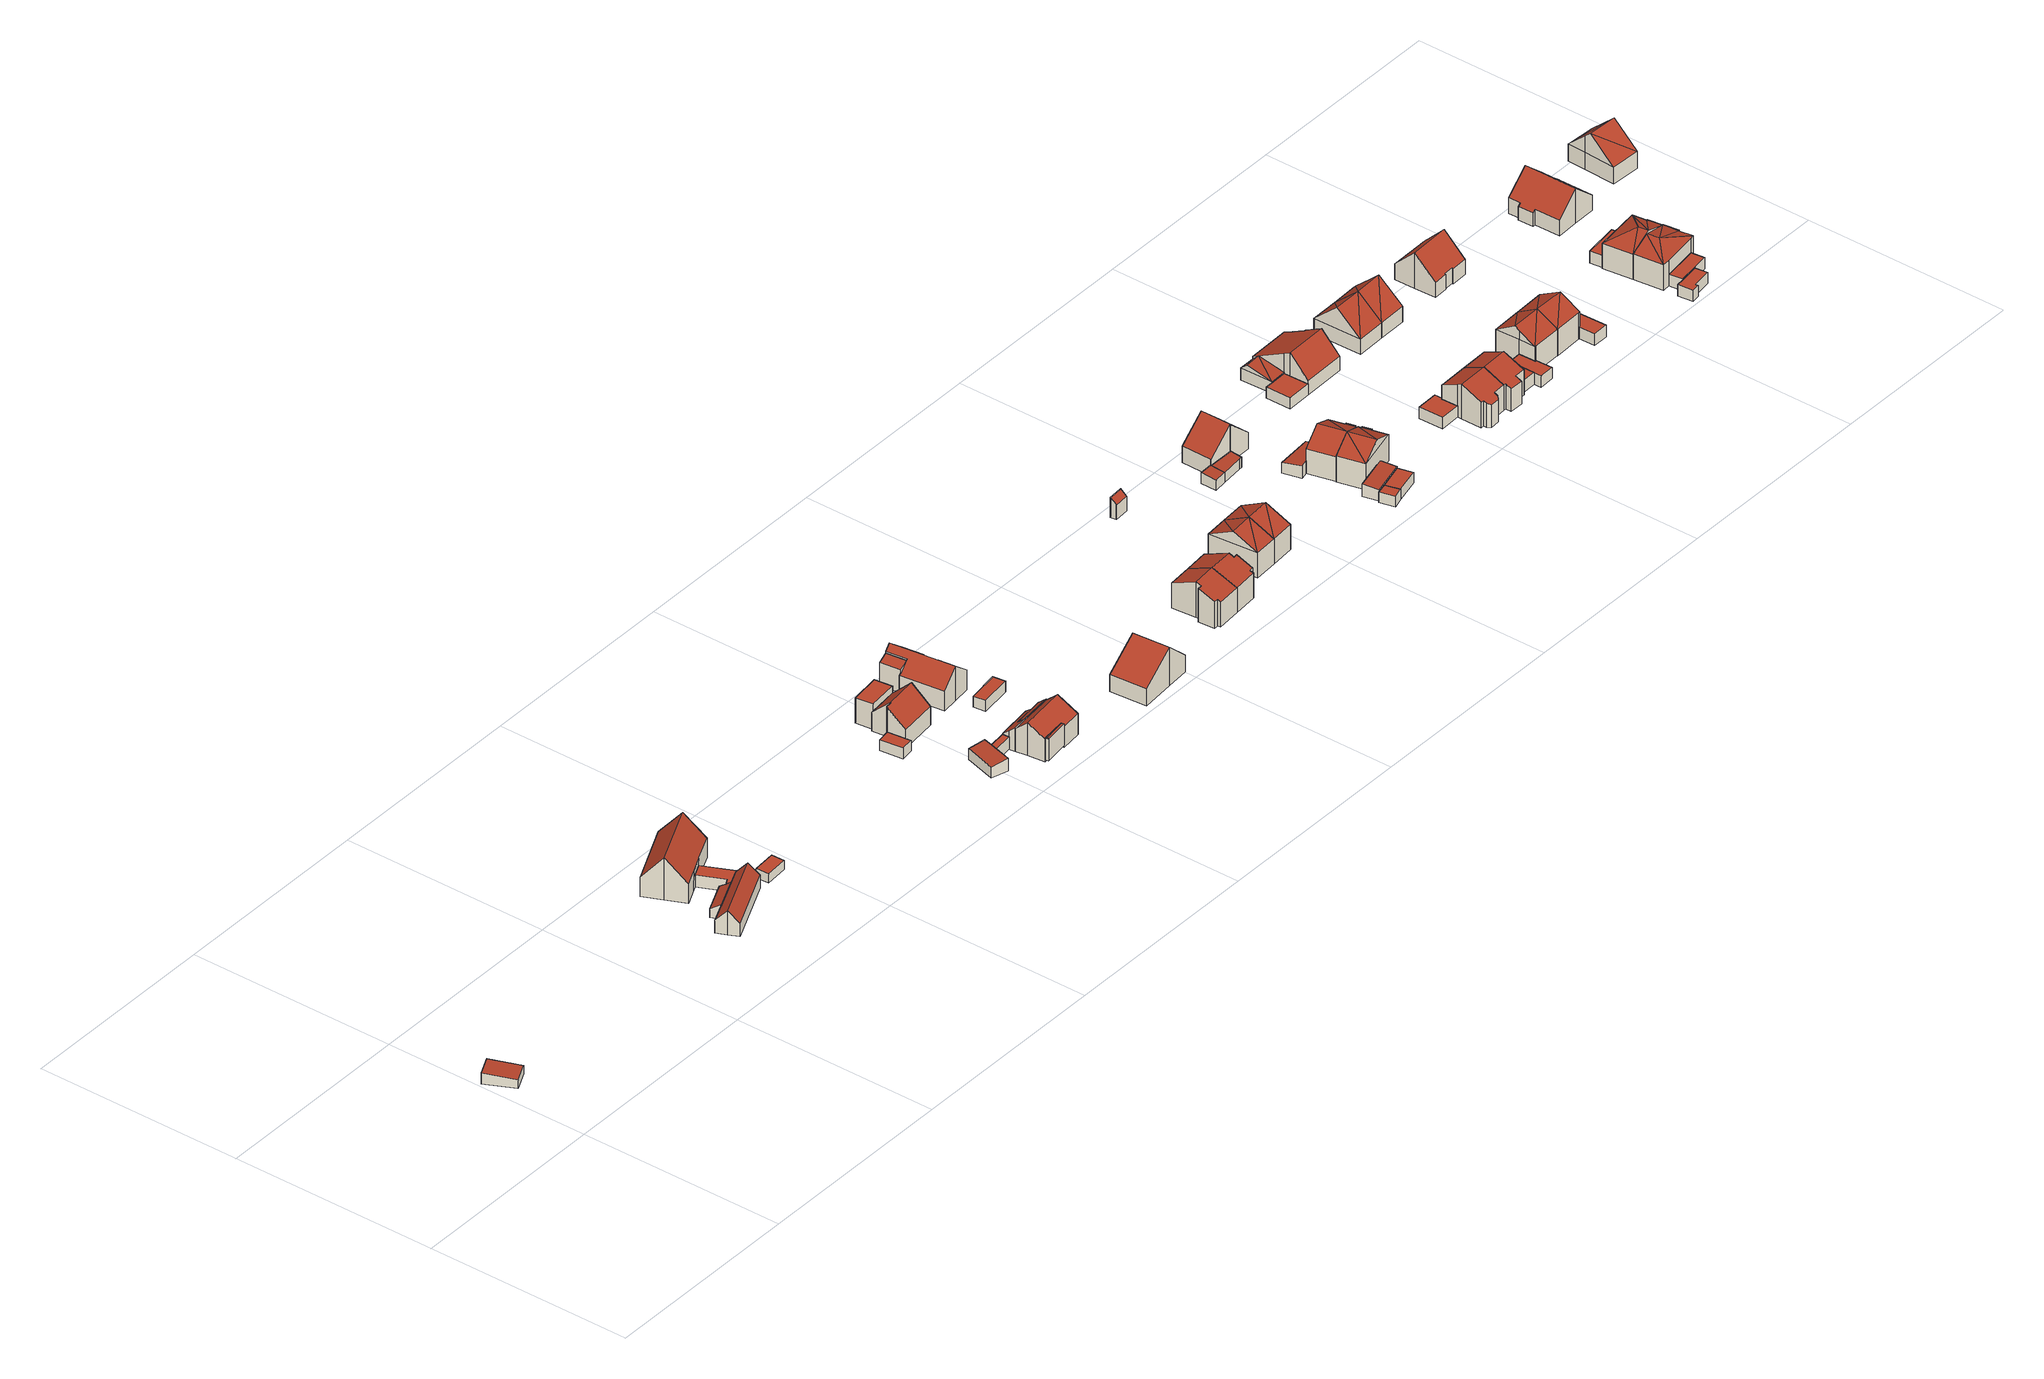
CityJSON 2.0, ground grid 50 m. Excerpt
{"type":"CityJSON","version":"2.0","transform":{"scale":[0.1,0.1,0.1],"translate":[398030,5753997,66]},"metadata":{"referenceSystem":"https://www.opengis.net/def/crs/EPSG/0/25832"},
"CityObjects":{
"building1":{"type":"Building","attributes":{"Gemeindeschluessel":"05515000","Geometrietyp2DReferenz":"3000","function":"31001_2700","roofType":"2100","measuredHeight":2.64},"geometry":[{"type":"Solid","lod":"2","boundaries":[[[[0,1,2,3]],[[4,5,1,0]],[[6,7,5,4]],[[3,2,7,6]],[[4,0,3,6]],[[1,5,7,2]]]],"semantics":{"surfaces":[{"type":"WallSurface"},{"type":"RoofSurface"},{"type":"GroundSurface"}],"values":[[0,0,0,0,1,2]]}}]},
"building2":{"type":"Building","attributes":{"name":"Dütsch","Gemeindeschluessel":"05515000","Geometrietyp2DReferenz":"3000","function":"31001_1100"},"address":[{"country":"Germany","locality":"Münster","thoroughfareNumber":"16","thoroughfareName":"Lindenallee"}],"children":["building2-1","building2-2","building2-3","building2-4"]},
"building2-1":{"type":"BuildingPart","attributes":{"roofType":"1000","measuredHeight":3.09},"parents":["building2"],"geometry":[{"type":"Solid","lod":"2","boundaries":[[[[8,9,10,11,12]],[[13,14,9,8]],[[15,16,14,13]],[[17,18,16,15]],[[19,20,21,22]],[[23,24,20,19]],[[23,19,22,17,15,13,8,12,25,26]],[[9,14,16,18,21,20,24,27,10]],[[18,17,22,21]],[[24,23,26,27]],[[25,12,11]],[[27,26,25,11,10]]]],"semantics":{"surfaces":[{"type":"WallSurface"},{"type":"RoofSurface"},{"type":"GroundSurface"},{"type":"ClosureSurface"}],"values":[[0,0,0,0,0,0,1,2,3,3,0,3]]}}]},
"building2-2":{"type":"BuildingPart","attributes":{"roofType":"3100","measuredHeight":10.44},"parents":["building2"],"geometry":[{"type":"Solid","lod":"2","boundaries":[[[[28,29,30,31]],[[32,21,29,28]],[[33,22,21,32]],[[34,16,18,17,35]],[[36,37,16,34]],[[38,39,37,36]],[[40,41,39,38]],[[42,43,41,40]],[[31,30,43,42]],[[36,34,35,33,32,28,31,38]],[[42,40,38,31]],[[29,21,18,16,37,39,41,43,30]],[[17,22,33,35]],[[18,21,22,17]]]],"semantics":{"surfaces":[{"type":"WallSurface"},{"type":"RoofSurface"},{"type":"GroundSurface"},{"type":"ClosureSurface"}],"values":[[0,0,0,0,0,0,0,0,0,1,1,2,0,3]]}}]},
"building2-3":{"type":"BuildingPart","attributes":{"roofType":"2100","measuredHeight":3.44},"parents":["building2"],"geometry":[{"type":"Solid","lod":"2","boundaries":[[[[11,10,44,45]],[[46,47,48,49,50]],[[51,52,47,46]],[[45,44,52,51]],[[46,50,53,25,11,45,51]],[[10,27,48,47,52,44]],[[25,53,54,26]],[[10,11,25,26,27]],[[49,54,53,50]],[[48,27,26,54,49]]]],"semantics":{"surfaces":[{"type":"WallSurface"},{"type":"RoofSurface"},{"type":"GroundSurface"},{"type":"ClosureSurface"}],"values":[[0,0,0,0,1,2,0,3,0,3]]}}]},
"building2-4":{"type":"BuildingPart","attributes":{"roofType":"3100","measuredHeight":5.95},"parents":["building2"],"geometry":[{"type":"Solid","lod":"2","boundaries":[[[[55,56,24,23,57]],[[58,59,56,55]],[[60,61,59,58]],[[62,63,61,60]],[[64,65,63,62]],[[66,47,65,64]],[[49,48,47,66]],[[60,58,55,62]],[[57,54,49,66,64,62,55]],[[27,24,56,59,61,63,65,47,48]],[[48,49,54,26,27]],[[26,54,57,23]],[[24,27,26,23]]]],"semantics":{"surfaces":[{"type":"WallSurface"},{"type":"RoofSurface"},{"type":"GroundSurface"},{"type":"ClosureSurface"}],"values":[[0,0,0,0,0,0,0,1,1,2,3,0,3]]}}]},
"building3":{"type":"Building","attributes":{"Gemeindeschluessel":"05515000","Geometrietyp2DReferenz":"3000","function":"31001_2700","roofType":"2100","measuredHeight":2.47},"geometry":[{"type":"Solid","lod":"2","boundaries":[[[[67,68,69,70]],[[71,72,68,67]],[[73,74,72,71]],[[70,69,74,73]],[[71,67,70,73]],[[68,72,74,69]]]],"semantics":{"surfaces":[{"type":"WallSurface"},{"type":"RoofSurface"},{"type":"GroundSurface"}],"values":[[0,0,0,0,1,2]]}}]},
"building4":{"type":"Building","attributes":{"Gemeindeschluessel":"05515000","Geometrietyp2DReferenz":"3000","function":"31001_2460","roofType":"1000","measuredHeight":2.71},"geometry":[{"type":"Solid","lod":"2","boundaries":[[[[75,76,77,78]],[[79,80,76,75]],[[81,82,80,79]],[[83,84,82,81]],[[78,77,84,83]],[[81,79,75,78,83]],[[76,80,82,84,77]]]],"semantics":{"surfaces":[{"type":"WallSurface"},{"type":"RoofSurface"},{"type":"GroundSurface"}],"values":[[0,0,0,0,0,1,2]]}}]},
"building5":{"type":"Building","attributes":{"Gemeindeschluessel":"05515000","Geometrietyp2DReferenz":"3000","function":"31001_2460","roofType":"2100","measuredHeight":3.22},"geometry":[{"type":"Solid","lod":"2","boundaries":[[[[85,86,87,88]],[[89,90,86,85]],[[91,92,90,89]],[[93,94,92,91]],[[95,96,94,93]],[[88,87,96,95]],[[93,91,89,85,88,95]],[[86,90,92,94,96,87]]]],"semantics":{"surfaces":[{"type":"WallSurface"},{"type":"RoofSurface"},{"type":"GroundSurface"}],"values":[[0,0,0,0,0,0,1,2]]}}]},
"building6":{"type":"Building","attributes":{"Gemeindeschluessel":"05515000","Geometrietyp2DReferenz":"3000","function":"51009_1610","roofType":"1000","measuredHeight":3.04},"geometry":[{"type":"Solid","lod":"2","boundaries":[[[[97,96,98,99]],[[100,94,96,97]],[[101,102,94,100]],[[99,98,102,101]],[[100,97,99,101]],[[96,94,102,98]]]],"semantics":{"surfaces":[{"type":"WallSurface"},{"type":"RoofSurface"},{"type":"GroundSurface"}],"values":[[0,0,0,0,1,2]]}}]},
"building7":{"type":"Building","attributes":{"Gemeindeschluessel":"05515000","Geometrietyp2DReferenz":"3000","function":"31001_1000"},"address":[{"country":"Germany","locality":"Münster","thoroughfareNumber":"23","thoroughfareName":"Freie Flur"}],"children":["building7-1","building7-2"]},
"building7-1":{"type":"BuildingPart","attributes":{"roofType":"3100","measuredHeight":8.77},"parents":["building7"],"geometry":[{"type":"Solid","lod":"2","boundaries":[[[[103,104,105,106]],[[107,108,104,103]],[[109,108,107]],[[110,111,108,109]],[[112,113,111,110]],[[114,115,116,117]],[[118,119,115,114]],[[120,121,119,118]],[[106,105,121,120]],[[117,112,110,109,114]],[[107,103,106,120,118,114,109]],[[104,108,111,113,116,115,119,121,105]],[[116,113,112,117]]]],"semantics":{"surfaces":[{"type":"WallSurface"},{"type":"RoofSurface"},{"type":"GroundSurface"},{"type":"ClosureSurface"}],"values":[[0,0,0,0,0,0,0,0,0,1,1,2,3]]}}]},
"building7-2":{"type":"BuildingPart","attributes":{"roofType":"1000","measuredHeight":6.35},"parents":["building7"],"geometry":[{"type":"Solid","lod":"2","boundaries":[[[[122,123,124,125]],[[126,117,116,123,122]],[[125,124,113,112,127]],[[126,122,125,127]],[[123,116,113,124]],[[117,126,127,112]],[[113,116,117,112]]]],"semantics":{"surfaces":[{"type":"WallSurface"},{"type":"RoofSurface"},{"type":"GroundSurface"},{"type":"ClosureSurface"}],"values":[[0,0,0,1,2,0,3]]}}]},
"building8":{"type":"Building","attributes":{"Gemeindeschluessel":"05515000","Geometrietyp2DReferenz":"3000","function":"51009_1610","roofType":"5000","measuredHeight":5.53},"geometry":[{"type":"Solid","lod":"2","boundaries":[[[[128,129,130,131]],[[132,133,129,128]],[[134,135,133,132]],[[131,130,135,134]],[[134,132,136]],[[136,132,128,137]],[[128,131,137]],[[137,131,134,136]],[[129,133,135,130]]]],"semantics":{"surfaces":[{"type":"WallSurface"},{"type":"RoofSurface"},{"type":"GroundSurface"}],"values":[[0,0,0,0,1,1,1,1,2]]}}]},
"building9":{"type":"Building","attributes":{"Gemeindeschluessel":"05515000","Geometrietyp2DReferenz":"3000","function":"51009_1610","roofType":"2100","measuredHeight":5.86},"geometry":[{"type":"Solid","lod":"2","boundaries":[[[[138,139,140,141]],[[142,143,139,138]],[[144,145,143,142]],[[146,147,145,144]],[[148,149,147,146]],[[150,151,149,148]],[[141,140,151,150]],[[148,146,144,142,138,141,150]],[[139,143,145,147,149,151,140]]]],"semantics":{"surfaces":[{"type":"WallSurface"},{"type":"RoofSurface"},{"type":"GroundSurface"}],"values":[[0,0,0,0,0,0,0,1,2]]}}]},
"building10":{"type":"Building","attributes":{"Gemeindeschluessel":"05515000","Geometrietyp2DReferenz":"3000","function":"31001_1000"},"address":[{"country":"Germany","locality":"Münster","thoroughfareNumber":"21","thoroughfareName":"Freie Flur"}],"children":["building10-1","building10-2"]},
"building10-1":{"type":"BuildingPart","attributes":{"roofType":"3100","measuredHeight":8.23},"parents":["building10"],"geometry":[{"type":"Solid","lod":"2","boundaries":[[[[152,153,154,155]],[[156,157,153,152]],[[158,159,157,156]],[[160,161,159,158]],[[162,163,161,160]],[[164,165,163,162]],[[166,139,165,164]],[[167,140,139,166]],[[162,160,158,156,152,164]],[[155,167,166,164,152]],[[153,157,159,161,163,165,139,140,154]],[[140,167,155,154]]]],"semantics":{"surfaces":[{"type":"WallSurface"},{"type":"RoofSurface"},{"type":"GroundSurface"},{"type":"ClosureSurface"}],"values":[[0,0,0,0,0,0,0,0,1,1,2,3]]}}]},
"building10-2":{"type":"BuildingPart","attributes":{"roofType":"2100","measuredHeight":5.98},"parents":["building10"],"geometry":[{"type":"Solid","lod":"2","boundaries":[[[[168,155,154,169,170]],[[150,151,140,167,141]],[[148,149,151,150]],[[170,169,149,148]],[[150,141,168,170,148]],[[154,140,151,149,169]],[[167,155,168,141]],[[140,154,155,167]]]],"semantics":{"surfaces":[{"type":"WallSurface"},{"type":"RoofSurface"},{"type":"GroundSurface"},{"type":"ClosureSurface"}],"values":[[0,0,0,0,1,2,0,3]]}}]},
"building11":{"type":"Building","attributes":{"Gemeindeschluessel":"05515000","Geometrietyp2DReferenz":"3000","function":"51009_1610","roofType":"2100","measuredHeight":6.51},"geometry":[{"type":"Solid","lod":"2","boundaries":[[[[171,172,173,174]],[[175,176,172,171]],[[177,178,176,175]],[[174,173,178,177]],[[175,171,174,177]],[[172,176,178,173]]]],"semantics":{"surfaces":[{"type":"WallSurface"},{"type":"RoofSurface"},{"type":"GroundSurface"}],"values":[[0,0,0,0,1,2]]}}]},
"building12":{"type":"Building","attributes":{"Gemeindeschluessel":"05515000","Geometrietyp2DReferenz":"3000","function":"31001_1000","roofType":"3100","measuredHeight":8.4},"address":[{"country":"Germany","locality":"Münster","thoroughfareNumber":"25","thoroughfareName":"Freie Flur"}],"geometry":[{"type":"Solid","lod":"2","boundaries":[[[[179,180,181,182]],[[183,184,180,179]],[[185,186,184,183]],[[187,188,186,185]],[[189,190,188,187]],[[191,192,190,189]],[[193,194,192,191]],[[195,196,194,193]],[[197,198,196,195]],[[199,200,198,197]],[[201,202,200,199]],[[203,204,202,201]],[[205,206,204,203]],[[207,208,206,205]],[[182,181,208,207]],[[201,199,197,195,193,191,189,187,185,203]],[[183,179,182,207,205,203,185]],[[180,184,186,188,190,192,194,196,198,200,202,204,206,208,181]]]],"semantics":{"surfaces":[{"type":"WallSurface"},{"type":"RoofSurface"},{"type":"GroundSurface"}],"values":[[0,0,0,0,0,0,0,0,0,0,0,0,0,0,0,1,1,2]]}}]},
"building13":{"type":"Building","attributes":{"Gemeindeschluessel":"05515000","Geometrietyp2DReferenz":"3000","function":"31001_2460","roofType":"1000","measuredHeight":2.67},"geometry":[{"type":"Solid","lod":"2","boundaries":[[[[209,210,211,212]],[[213,214,210,209]],[[215,216,214,213]],[[212,211,216,215]],[[213,209,212,215]],[[210,214,216,211]]]],"semantics":{"surfaces":[{"type":"WallSurface"},{"type":"RoofSurface"},{"type":"GroundSurface"}],"values":[[0,0,0,0,1,2]]}}]},
"building14":{"type":"Building","attributes":{"Gemeindeschluessel":"05515000","Geometrietyp2DReferenz":"3000","function":"31001_1000","roofType":"3100","measuredHeight":9.5},"address":[{"country":"Germany","locality":"Münster","thoroughfareNumber":"17","thoroughfareName":"Zur Wiese"}],"geometry":[{"type":"Solid","lod":"2","boundaries":[[[[217,218,219,220]],[[221,222,218,217]],[[223,224,222,221]],[[225,226,224,223]],[[227,228,226,225]],[[229,230,228,227]],[[231,232,230,229]],[[220,219,232,231]],[[225,223,221,217,220,227]],[[231,229,227,220]],[[218,222,224,226,228,230,232,219]]]],"semantics":{"surfaces":[{"type":"WallSurface"},{"type":"RoofSurface"},{"type":"GroundSurface"}],"values":[[0,0,0,0,0,0,0,0,1,1,2]]}}]},
"building15":{"type":"Building","attributes":{"Gemeindeschluessel":"05515000","Geometrietyp2DReferenz":"3000","function":"51009_1610","roofType":"2100","measuredHeight":7.92},"geometry":[{"type":"Solid","lod":"2","boundaries":[[[[233,234,218,235]],[[236,224,234,233]],[[237,222,224,236]],[[235,218,222,237]],[[236,233,235,237]],[[234,224,222,218]]]],"semantics":{"surfaces":[{"type":"WallSurface"},{"type":"RoofSurface"},{"type":"GroundSurface"}],"values":[[0,0,0,0,1,2]]}}]},
"building16":{"type":"Building","attributes":{"Gemeindeschluessel":"05515000","Geometrietyp2DReferenz":"3000","function":"31001_1000","roofType":"3100","measuredHeight":8.79},"address":[{"country":"Germany","locality":"Münster","thoroughfareNumber":"36","thoroughfareName":"Zur Wiese"}],"geometry":[{"type":"Solid","lod":"2","boundaries":[[[[238,239,240,241]],[[242,243,239,238]],[[244,245,243,242]],[[246,247,245,244]],[[248,249,247,246]],[[250,251,249,248]],[[252,253,251,250]],[[254,255,253,252]],[[256,257,255,254]],[[241,240,257,256]],[[250,248,246,244,242,238,241,252]],[[256,254,252,241]],[[239,243,245,247,249,251,253,255,257,240]]]],"semantics":{"surfaces":[{"type":"WallSurface"},{"type":"RoofSurface"},{"type":"GroundSurface"}],"values":[[0,0,0,0,0,0,0,0,0,0,1,1,2]]}}]},
"building17":{"type":"Building","attributes":{"Gemeindeschluessel":"05515000","Geometrietyp2DReferenz":"3000","function":"31001_1000","roofType":"3100","measuredHeight":8.83},"address":[{"country":"Germany","locality":"Münster","thoroughfareNumber":"38","thoroughfareName":"Zur Wiese"}],"geometry":[{"type":"Solid","lod":"2","boundaries":[[[[258,259,260,261]],[[262,263,259,258]],[[238,239,263,262]],[[264,240,239,238]],[[256,257,240,264]],[[265,266,257,256]],[[267,268,266,265]],[[269,270,268,267]],[[271,272,270,269]],[[261,260,272,271]],[[265,256,264,267]],[[238,262,258,261,271,269,267,264]],[[259,263,239,240,257,266,268,270,272,260]]]],"semantics":{"surfaces":[{"type":"WallSurface"},{"type":"RoofSurface"},{"type":"GroundSurface"}],"values":[[0,0,0,0,0,0,0,0,0,0,1,1,2]]}}]},
"building18":{"type":"Building","attributes":{"Gemeindeschluessel":"05515000","Geometrietyp2DReferenz":"3000","function":"31001_1000","roofType":"3100","measuredHeight":9.25},"address":[{"country":"Germany","locality":"Münster","thoroughfareNumber":"40","thoroughfareName":"Zur Wiese"}],"geometry":[{"type":"Solid","lod":"2","boundaries":[[[[273,274,275,276]],[[277,278,274,273]],[[279,280,278,277]],[[276,275,280,279]],[[273,281,277]],[[279,282,276]],[[273,276,282]],[[282,281,273]],[[281,282,279]],[[279,277,281]],[[274,278,280,275]]]],"semantics":{"surfaces":[{"type":"WallSurface"},{"type":"RoofSurface"},{"type":"GroundSurface"}],"values":[[0,0,0,0,0,0,1,1,1,1,2]]}}]},
"building19":{"type":"Building","attributes":{"Gemeindeschluessel":"05515000","Geometrietyp2DReferenz":"3000","function":"31001_1000","roofType":"3100","measuredHeight":9.24},"address":[{"country":"Germany","locality":"Münster","thoroughfareNumber":"42","thoroughfareName":"Zur Wiese"}],"geometry":[{"type":"Solid","lod":"2","boundaries":[[[[283,284,280,279]],[[285,286,284,283]],[[276,275,286,285]],[[279,280,275,276]],[[283,287,285]],[[276,282,279]],[[282,287,283]],[[283,279,282]],[[276,285,287]],[[287,282,276]],[[284,286,275,280]]]],"semantics":{"surfaces":[{"type":"WallSurface"},{"type":"RoofSurface"},{"type":"GroundSurface"}],"values":[[0,0,0,0,0,0,1,1,1,1,2]]}}]},
"building20":{"type":"Building","attributes":{"Gemeindeschluessel":"05515000","Geometrietyp2DReferenz":"3000","function":"51009_1610","roofType":"2100","measuredHeight":4.87},"geometry":[{"type":"Solid","lod":"2","boundaries":[[[[288,289,290,291]],[[292,293,289,288]],[[294,295,293,292]],[[296,297,295,294]],[[291,290,297,296]],[[294,292,288,291,296]],[[289,293,295,297,290]]]],"semantics":{"surfaces":[{"type":"WallSurface"},{"type":"RoofSurface"},{"type":"GroundSurface"}],"values":[[0,0,0,0,0,1,2]]}}]},
"building21":{"type":"Building","attributes":{"Gemeindeschluessel":"05515000","Geometrietyp2DReferenz":"3000","function":"31001_1310","roofType":"2100","measuredHeight":2.73},"geometry":[{"type":"Solid","lod":"2","boundaries":[[[[298,299,300,301]],[[302,303,299,298]],[[304,305,303,302]],[[306,307,305,304]],[[301,300,307,306]],[[304,302,298,301,306]],[[299,303,305,307,300]]]],"semantics":{"surfaces":[{"type":"WallSurface"},{"type":"RoofSurface"},{"type":"GroundSurface"}],"values":[[0,0,0,0,0,1,2]]}}]},
"building22":{"type":"Building","attributes":{"Gemeindeschluessel":"05515000","Geometrietyp2DReferenz":"3000","function":"51009_1610","roofType":"2100","measuredHeight":2.74},"geometry":[{"type":"Solid","lod":"2","boundaries":[[[[304,305,307,308]],[[309,310,305,304]],[[311,312,310,309]],[[313,314,312,311]],[[308,307,314,313]],[[311,309,304,308,313]],[[305,310,312,314,307]]]],"semantics":{"surfaces":[{"type":"WallSurface"},{"type":"RoofSurface"},{"type":"GroundSurface"}],"values":[[0,0,0,0,0,1,2]]}}]},
"building23":{"type":"Building","attributes":{"Gemeindeschluessel":"05515000","Geometrietyp2DReferenz":"3000","function":"31001_1310","roofType":"1000","measuredHeight":2.59},"geometry":[{"type":"Solid","lod":"2","boundaries":[[[[315,316,317,318]],[[319,320,316,315]],[[321,322,320,319]],[[318,317,322,321]],[[319,315,318,321]],[[316,320,322,317]]]],"semantics":{"surfaces":[{"type":"WallSurface"},{"type":"RoofSurface"},{"type":"GroundSurface"}],"values":[[0,0,0,0,1,2]]}}]},
"building24":{"type":"Building","attributes":{"Gemeindeschluessel":"05515000","Geometrietyp2DReferenz":"3000","function":"31001_1000","roofType":"3100","measuredHeight":9.45},"address":[{"country":"Germany","locality":"Münster","thoroughfareNumber":"35","thoroughfareName":"Zur Wiese"}],"geometry":[{"type":"Solid","lod":"2","boundaries":[[[[323,324,325,326]],[[327,328,324,323]],[[329,330,328,327]],[[331,310,330,329]],[[332,333,310,331]],[[334,305,333,332]],[[335,303,305,334]],[[326,325,303,335]],[[331,329,327,323,332]],[[326,335,334,332,323]],[[324,328,330,310,333,305,303,325]]]],"semantics":{"surfaces":[{"type":"WallSurface"},{"type":"RoofSurface"},{"type":"GroundSurface"}],"values":[[0,0,0,0,0,0,0,0,1,1,2]]}}]},
"building25":{"type":"Building","attributes":{"Gemeindeschluessel":"05515000","Geometrietyp2DReferenz":"3000","function":"51009_1611","roofType":"2100","measuredHeight":3.09},"geometry":[{"type":"Solid","lod":"2","boundaries":[[[[336,337,338,339]],[[340,341,337,336]],[[342,343,341,340]],[[344,345,343,342]],[[339,338,345,344]],[[342,340,336,339,344]],[[337,341,343,345,338]]]],"semantics":{"surfaces":[{"type":"WallSurface"},{"type":"RoofSurface"},{"type":"GroundSurface"}],"values":[[0,0,0,0,0,1,2]]}}]},
"building26":{"type":"Building","attributes":{"Gemeindeschluessel":"05515000","Geometrietyp2DReferenz":"3000","function":"51009_1610","roofType":"1000","measuredHeight":2.59},"geometry":[{"type":"Solid","lod":"2","boundaries":[[[[321,322,317,318]],[[346,347,322,321]],[[348,349,347,346]],[[318,317,349,348]],[[346,321,318,348]],[[322,347,349,317]]]],"semantics":{"surfaces":[{"type":"WallSurface"},{"type":"RoofSurface"},{"type":"GroundSurface"}],"values":[[0,0,0,0,1,2]]}}]},
"building27":{"type":"Building","attributes":{"Gemeindeschluessel":"05515000","Geometrietyp2DReferenz":"3000","function":"51009_1611","roofType":"2100","measuredHeight":3.01},"geometry":[{"type":"Solid","lod":"2","boundaries":[[[[350,351,352,353]],[[354,355,351,350]],[[356,357,355,354]],[[358,359,357,356]],[[353,352,359,358]],[[356,354,350,353,358]],[[351,355,357,359,352]]]],"semantics":{"surfaces":[{"type":"WallSurface"},{"type":"RoofSurface"},{"type":"GroundSurface"}],"values":[[0,0,0,0,0,1,2]]}}]},
"building28":{"type":"Building","attributes":{"Gemeindeschluessel":"05515000","Geometrietyp2DReferenz":"3000","function":"31001_1000","roofType":"5000","measuredHeight":9.05},"address":[{"country":"Germany","locality":"Münster","thoroughfareNumber":"19","thoroughfareName":"Zum Fischteich"}],"geometry":[{"type":"Solid","lod":"2","boundaries":[[[[360,361,362,363]],[[364,365,361,360]],[[366,367,365,364]],[[368,369,367,366]],[[370,371,369,368]],[[372,373,371,370]],[[374,375,373,372]],[[363,362,375,374]],[[366,370,368]],[[370,366,364]],[[372,370,364]],[[376,372,364,360]],[[360,377,376]],[[374,376,377]],[[377,363,374]],[[372,376,374]],[[363,377,360]],[[361,365,367,369,371,373,375,362]]]],"semantics":{"surfaces":[{"type":"WallSurface"},{"type":"RoofSurface"},{"type":"GroundSurface"}],"values":[[0,0,0,0,0,0,0,0,1,1,1,1,1,1,1,0,0,2]]}}]},
"building29":{"type":"Building","attributes":{"Gemeindeschluessel":"05515000","Geometrietyp2DReferenz":"3000","function":"31001_1000","roofType":"5000","measuredHeight":8.87},"address":[{"country":"Germany","locality":"Münster","thoroughfareNumber":"21","thoroughfareName":"Zum Fischteich"}],"geometry":[{"type":"Solid","lod":"2","boundaries":[[[[378,359,379,380]],[[381,382,359,378]],[[383,384,382,381]],[[385,386,384,383]],[[387,388,386,385]],[[389,390,388,387]],[[391,392,390,389]],[[380,379,392,391]],[[393,394,378,380]],[[385,389,387]],[[389,385,383]],[[389,383,381]],[[393,391,389,381]],[[381,394,393]],[[391,393,380]],[[378,394,381]],[[359,382,384,386,388,390,392,379]]]],"semantics":{"surfaces":[{"type":"WallSurface"},{"type":"RoofSurface"},{"type":"GroundSurface"}],"values":[[0,0,0,0,0,0,0,0,1,1,1,1,1,1,0,0,2]]}}]},
"building30":{"type":"Building","attributes":{"Gemeindeschluessel":"05515000","Geometrietyp2DReferenz":"3000","function":"51009_1611","roofType":"1000","measuredHeight":2.74},"geometry":[{"type":"Solid","lod":"2","boundaries":[[[[395,396,397,398]],[[399,400,396,395]],[[401,402,400,399]],[[403,404,402,401]],[[398,397,404,403]],[[401,399,395,398,403]],[[396,400,402,404,397]]]],"semantics":{"surfaces":[{"type":"WallSurface"},{"type":"RoofSurface"},{"type":"GroundSurface"}],"values":[[0,0,0,0,0,1,2]]}}]},
"building31":{"type":"Building","attributes":{"Gemeindeschluessel":"05515000","Geometrietyp2DReferenz":"3000","function":"31001_2460","roofType":"1000","measuredHeight":2.77},"geometry":[{"type":"Solid","lod":"2","boundaries":[[[[405,406,407,408]],[[409,410,406,405]],[[411,412,410,409]],[[413,414,412,411]],[[415,416,414,413]],[[408,407,416,415]],[[413,411,409,405,408,415]],[[406,410,412,414,416,407]]]],"semantics":{"surfaces":[{"type":"WallSurface"},{"type":"RoofSurface"},{"type":"GroundSurface"}],"values":[[0,0,0,0,0,0,1,2]]}}]},
"building32":{"type":"Building","attributes":{"Gemeindeschluessel":"05515000","Geometrietyp2DReferenz":"3000","function":"31001_1000"},"address":[{"country":"Germany","locality":"Münster","thoroughfareNumber":"78","thoroughfareName":"Zum Offerbach"}],"children":["building32-1","building32-2"]},
"building32-1":{"type":"BuildingPart","attributes":{"roofType":"3100","measuredHeight":4.25},"parents":["building32"],"geometry":[{"type":"Solid","lod":"2","boundaries":[[[[417,400,402,418]],[[419,420,400,417]],[[421,422,420,419]],[[417,423,419]],[[417,418,424]],[[424,423,417]],[[423,424,421]],[[421,419,423]],[[400,420,422,402]],[[422,421,418,402]],[[421,424,418]]]],"semantics":{"surfaces":[{"type":"WallSurface"},{"type":"RoofSurface"},{"type":"GroundSurface"},{"type":"ClosureSurface"}],"values":[[0,0,0,0,1,1,1,1,2,3,3]]}}]},
"building32-2":{"type":"BuildingPart","attributes":{"roofType":"3100","measuredHeight":8.38},"parents":["building32"],"geometry":[{"type":"Solid","lod":"2","boundaries":[[[[425,426,427,428]],[[429,430,426,425]],[[431,432,430,429]],[[433,434,432,431]],[[435,436,434,433]],[[437,404,436,435]],[[438,439,404,437]],[[440,418,402,439,438]],[[428,427,422,421,441]],[[437,435,433,438]],[[431,429,425,428,441,440,438,433]],[[426,430,432,434,436,404,439,402,422,427]],[[421,424,418,440,441]],[[422,402,418,421]],[[418,424,421]]]],"semantics":{"surfaces":[{"type":"WallSurface"},{"type":"RoofSurface"},{"type":"GroundSurface"},{"type":"ClosureSurface"}],"values":[[0,0,0,0,0,0,0,0,0,1,1,2,0,3,3]]}}]},
"building33":{"type":"Building","attributes":{"Gemeindeschluessel":"05515000","Geometrietyp2DReferenz":"3000","function":"31001_1000","roofType":"3100","measuredHeight":8.56},"address":[{"country":"Germany","locality":"Münster","thoroughfareNumber":"22","thoroughfareName":"Zum Fischteich"}],"geometry":[{"type":"Solid","lod":"2","boundaries":[[[[442,443,444,445]],[[446,447,443,442]],[[448,449,447,446]],[[450,451,449,448]],[[452,453,451,450]],[[454,455,453,452]],[[456,407,455,454]],[[457,416,407,456]],[[458,414,416,457]],[[459,460,414,458]],[[461,462,460,459]],[[463,464,462,461]],[[465,466,464,463]],[[445,444,466,465]],[[459,458,457,456,454,461]],[[452,450,448,446,442,445,465,463,461,454]],[[443,447,449,451,453,455,407,416,414,460,462,464,466,444]]]],"semantics":{"surfaces":[{"type":"WallSurface"},{"type":"RoofSurface"},{"type":"GroundSurface"}],"values":[[0,0,0,0,0,0,0,0,0,0,0,0,0,0,1,1,2]]}}]},
"building34":{"type":"Building","attributes":{"Gemeindeschluessel":"05515000","Geometrietyp2DReferenz":"3000","function":"31001_1000","roofType":"3100","measuredHeight":8.61},"address":[{"country":"Germany","locality":"Münster","thoroughfareNumber":"75","thoroughfareName":"Zum Offerbach"}],"geometry":[{"type":"Solid","lod":"2","boundaries":[[[[467,468,469,470]],[[471,472,468,467]],[[463,464,472,471]],[[461,462,464,463]],[[459,460,462,461]],[[473,474,460,459]],[[475,476,474,473]],[[477,478,476,475]],[[479,480,478,477]],[[470,469,480,479]],[[473,459,461,475]],[[463,471,467,470,479,477,475,461]],[[468,472,464,462,460,474,476,478,480,469]]]],"semantics":{"surfaces":[{"type":"WallSurface"},{"type":"RoofSurface"},{"type":"GroundSurface"}],"values":[[0,0,0,0,0,0,0,0,0,0,1,1,2]]}}]},
"building35":{"type":"Building","attributes":{"Gemeindeschluessel":"05515000","Geometrietyp2DReferenz":"3000","function":"51009_1611","roofType":"1000","measuredHeight":3.01},"geometry":[{"type":"Solid","lod":"2","boundaries":[[[[481,482,483,484]],[[485,486,482,481]],[[487,488,486,485]],[[489,490,488,487]],[[484,483,490,489]],[[487,485,481,484,489]],[[482,486,488,490,483]]]],"semantics":{"surfaces":[{"type":"WallSurface"},{"type":"RoofSurface"},{"type":"GroundSurface"}],"values":[[0,0,0,0,0,1,2]]}}]},
"building36":{"type":"Building","attributes":{"Geometrietyp2DReferenz":"3000","Gemeindeschluessel":"05515000","function":"31001_1000","roofType":"5000","measuredHeight":9.14},"address":[{"country":"Germany","locality":"Münster","thoroughfareNumber":"76a","thoroughfareName":"Zum Offerbach"}],"geometry":[{"type":"Solid","lod":"2","boundaries":[[[[491,492,493,494]],[[495,496,492,491]],[[497,498,496,495]],[[494,493,498,497]],[[497,495,499]],[[499,500,497]],[[500,499,491]],[[491,494,500]],[[491,499,495]],[[497,500,494]],[[492,496,498,493]]]],"semantics":{"surfaces":[{"type":"WallSurface"},{"type":"RoofSurface"},{"type":"GroundSurface"}],"values":[[0,0,0,0,1,1,1,1,0,0,2]]}}]},
"building37":{"type":"Building","attributes":{"Gemeindeschluessel":"05515000","Geometrietyp2DReferenz":"3000","function":"31001_2460","roofType":"1000","measuredHeight":2.8},"geometry":[{"type":"Solid","lod":"2","boundaries":[[[[501,488,502,503]],[[504,505,488,501]],[[506,507,505,504]],[[508,509,507,506]],[[510,511,509,508]],[[503,502,511,510]],[[508,506,504,501,503,510]],[[488,505,507,509,511,502]]]],"semantics":{"surfaces":[{"type":"WallSurface"},{"type":"RoofSurface"},{"type":"GroundSurface"}],"values":[[0,0,0,0,0,0,1,2]]}}]},
"building38":{"type":"Building","attributes":{"Gemeindeschluessel":"05515000","Geometrietyp2DReferenz":"3000","function":"31001_1000","roofType":"5000","measuredHeight":9.17},"address":[{"country":"Germany","locality":"Münster","thoroughfareNumber":"76","thoroughfareName":"Zum Offerbach"}],"geometry":[{"type":"Solid","lod":"2","boundaries":[[[[512,513,514,515]],[[516,517,513,512]],[[518,519,517,516]],[[495,496,519,518]],[[491,492,496,495]],[[515,514,492,491]],[[520,512,499,521]],[[512,515,491,499]],[[518,521,495]],[[499,495,521]],[[520,521,518,516]],[[520,516,512]],[[499,491,495]],[[513,517,519,496,492,514]]]],"semantics":{"surfaces":[{"type":"WallSurface"},{"type":"RoofSurface"},{"type":"GroundSurface"}],"values":[[0,0,0,0,0,0,1,1,1,1,0,0,0,2]]}}]},
"building39":{"type":"Building","attributes":{"Gemeindeschluessel":"05515000","Geometrietyp2DReferenz":"3000","function":"31001_1000","roofType":"5000","measuredHeight":9.29},"address":[{"country":"Germany","locality":"Münster","thoroughfareNumber":"73","thoroughfareName":"Zum Offerbach"}],"geometry":[{"type":"Solid","lod":"2","boundaries":[[[[522,523,524,525]],[[526,509,523,522]],[[527,507,509,526]],[[528,505,507,527]],[[529,530,505,528]],[[525,524,530,529]],[[526,522,531,527]],[[532,533,527,531]],[[525,532,531]],[[525,529,532]],[[533,532,529,528]],[[533,528,527]],[[531,522,525]],[[523,509,507,505,530,524]]]],"semantics":{"surfaces":[{"type":"WallSurface"},{"type":"RoofSurface"},{"type":"GroundSurface"}],"values":[[0,0,0,0,0,0,1,1,1,1,0,0,0,2]]}}]},
"building40":{"type":"Building","attributes":{"Gemeindeschluessel":"05515000","Geometrietyp2DReferenz":"3000","function":"31001_1000","roofType":"3100","measuredHeight":9.34},"address":[{"country":"Germany","locality":"Münster","thoroughfareNumber":"71","thoroughfareName":"Zum Offerbach"}],"geometry":[{"type":"Solid","lod":"2","boundaries":[[[[534,535,536,537]],[[538,539,535,534]],[[540,541,539,538]],[[522,542,541,540]],[[525,543,542,522]],[[537,536,543,525]],[[537,544,545]],[[537,525,544]],[[540,538,546,545,522]],[[544,522,545]],[[545,546,534,537]],[[546,538,534]],[[544,525,522]],[[535,539,541,542,543,536]]]],"semantics":{"surfaces":[{"type":"WallSurface"},{"type":"RoofSurface"},{"type":"GroundSurface"}],"values":[[0,0,0,0,0,0,1,1,1,1,0,0,0,2]]}}]},
"building41":{"type":"Building","attributes":{"Gemeindeschluessel":"05515000","Geometrietyp2DReferenz":"3000","function":"31001_2460","roofType":"1000","measuredHeight":2.9},"geometry":[{"type":"Solid","lod":"2","boundaries":[[[[547,548,549,550]],[[551,552,548,547]],[[553,554,552,551]],[[555,556,554,553]],[[557,558,556,555]],[[550,549,558,557]],[[555,553,551,547,550,557]],[[548,552,554,556,558,549]]]],"semantics":{"surfaces":[{"type":"WallSurface"},{"type":"RoofSurface"},{"type":"GroundSurface"}],"values":[[0,0,0,0,0,0,1,2]]}}]},
"building42":{"type":"Building","attributes":{"Gemeindeschluessel":"05515000","Geometrietyp2DReferenz":"3000","function":"31001_1000","roofType":"3100","measuredHeight":8.93},"address":[{"country":"Germany","locality":"Münster","thoroughfareNumber":"74","thoroughfareName":"Zum Offerbach"}],"geometry":[{"type":"Solid","lod":"2","boundaries":[[[[559,560,561,562]],[[563,564,560,559]],[[565,566,564,563]],[[567,568,566,565]],[[569,570,568,567]],[[571,572,570,569]],[[573,574,572,571]],[[575,576,574,573]],[[577,578,576,575]],[[579,580,578,577]],[[562,561,580,579]],[[573,571,569,567,575]],[[565,563,559,562,579,577,575,567]],[[560,564,566,568,570,572,574,576,578,580,561]]]],"semantics":{"surfaces":[{"type":"WallSurface"},{"type":"RoofSurface"},{"type":"GroundSurface"}],"values":[[0,0,0,0,0,0,0,0,0,0,0,1,1,2]]}}]},
"building43":{"type":"Building","attributes":{"Gemeindeschluessel":"05515000","Geometrietyp2DReferenz":"3000","function":"31001_2460","roofType":"1000","measuredHeight":2.83},"geometry":[{"type":"Solid","lod":"2","boundaries":[[[[581,582,583,584]],[[585,586,582,581]],[[587,588,586,585]],[[589,590,588,587]],[[591,592,590,589]],[[593,594,592,591]],[[584,583,594,593]],[[591,589,587,585,581,584,593]],[[582,586,588,590,592,594,583]]]],"semantics":{"surfaces":[{"type":"WallSurface"},{"type":"RoofSurface"},{"type":"GroundSurface"}],"values":[[0,0,0,0,0,0,0,1,2]]}}]},
"building44":{"type":"Building","attributes":{"Gemeindeschluessel":"05515000","Geometrietyp2DReferenz":"3000","function":"31001_2460","roofType":"1000","measuredHeight":2.9},"geometry":[{"type":"Solid","lod":"2","boundaries":[[[[595,596,597,598]],[[599,600,596,595]],[[601,602,600,599]],[[603,604,602,601]],[[598,597,604,603]],[[601,599,595,598,603]],[[596,600,602,604,597]]]],"semantics":{"surfaces":[{"type":"WallSurface"},{"type":"RoofSurface"},{"type":"GroundSurface"}],"values":[[0,0,0,0,0,1,2]]}}]},
"building45":{"type":"Building","attributes":{"Gemeindeschluessel":"05515000","Geometrietyp2DReferenz":"3000","function":"31001_1000","roofType":"5000","measuredHeight":8.1},"address":[{"country":"Germany","locality":"Münster","thoroughfareNumber":"67","thoroughfareName":"Zum Offerbach"}],"geometry":[{"type":"Solid","lod":"2","boundaries":[[[[605,606,607,608]],[[609,610,606,605]],[[611,612,610,609]],[[613,614,612,611]],[[615,616,614,613]],[[617,618,616,615]],[[619,620,618,617]],[[608,607,620,619]],[[611,621,622]],[[622,617,615,613,611]],[[608,609,605]],[[622,621,609]],[[622,609,608]],[[623,622,608]],[[622,623,617]],[[619,617,623]],[[621,611,609]],[[623,608,619]],[[606,610,612,614,616,618,620,607]]]],"semantics":{"surfaces":[{"type":"WallSurface"},{"type":"RoofSurface"},{"type":"GroundSurface"}],"values":[[0,0,0,0,0,0,0,0,1,1,1,1,1,1,1,1,0,0,2]]}}]},
"building46":{"type":"Building","attributes":{"Gemeindeschluessel":"05515000","Geometrietyp2DReferenz":"3000","function":"31001_2460","roofType":"1000","measuredHeight":2.88},"geometry":[{"type":"Solid","lod":"2","boundaries":[[[[624,625,626,627]],[[628,629,625,624]],[[630,631,629,628]],[[627,626,631,630]],[[628,624,627,630]],[[625,629,631,626]]]],"semantics":{"surfaces":[{"type":"WallSurface"},{"type":"RoofSurface"},{"type":"GroundSurface"}],"values":[[0,0,0,0,1,2]]}}]},
"building47":{"type":"Building","attributes":{"Gemeindeschluessel":"05515000","Geometrietyp2DReferenz":"3000","function":"31001_1000","roofType":"5000","measuredHeight":8.36},"address":[{"country":"Germany","locality":"Münster","thoroughfareNumber":"69","thoroughfareName":"Zum Offerbach"}],"geometry":[{"type":"Solid","lod":"2","boundaries":[[[[632,633,634,635]],[[636,637,633,632]],[[638,607,637,636]],[[639,620,607,638]],[[640,641,620,639]],[[635,634,641,640]],[[642,643,635]],[[640,642,635]],[[639,644,642]],[[642,640,639]],[[638,636,632]],[[644,638,632]],[[644,632,643]],[[643,642,644]],[[638,644,639]],[[635,643,632]],[[633,637,607,620,641,634]]]],"semantics":{"surfaces":[{"type":"WallSurface"},{"type":"RoofSurface"},{"type":"GroundSurface"}],"values":[[0,0,0,0,0,0,1,1,1,1,1,1,1,1,0,0,2]]}}]},
"building48":{"type":"Building","attributes":{"Gemeindeschluessel":"05515000","Geometrietyp2DReferenz":"3000","function":"31001_1000","roofType":"3100","measuredHeight":8.68},"address":[{"country":"Germany","locality":"Münster","thoroughfareNumber":"70","thoroughfareName":"Zum Offerbach"}],"geometry":[{"type":"Solid","lod":"2","boundaries":[[[[645,646,647,648]],[[649,650,646,645]],[[651,652,650,649]],[[653,654,652,651]],[[655,656,654,653]],[[657,658,656,655]],[[659,660,658,657]],[[661,662,660,659]],[[663,664,662,661]],[[665,666,664,663]],[[667,668,666,665]],[[669,670,668,667]],[[671,672,670,669]],[[673,674,672,671]],[[675,676,674,673]],[[648,647,676,675]],[[669,667,665,663,661,659,657,655,653,671]],[[651,649,645,648,675,673,671,653]],[[646,650,652,654,656,658,660,662,664,666,668,670,672,674,676,647]]]],"semantics":{"surfaces":[{"type":"WallSurface"},{"type":"RoofSurface"},{"type":"GroundSurface"}],"values":[[0,0,0,0,0,0,0,0,0,0,0,0,0,0,0,0,1,1,2]]}}]},
"building49":{"type":"Building","attributes":{"Gemeindeschluessel":"05515000","Geometrietyp2DReferenz":"3000","function":"31001_1000","roofType":"5000","measuredHeight":9.74},"address":[{"country":"Germany","locality":"Münster","thoroughfareNumber":"60","thoroughfareName":"Zum Offerbach"}],"geometry":[{"type":"Solid","lod":"2","boundaries":[[[[677,678,679,680]],[[681,682,678,677]],[[683,684,682,681]],[[685,686,684,683]],[[687,688,686,685]],[[680,679,688,687]],[[681,689,690]],[[690,683,681]],[[689,677,680,687]],[[687,691,690,689]],[[690,691,685,683]],[[691,687,685]],[[689,681,677]],[[678,682,684,686,688,679]]]],"semantics":{"surfaces":[{"type":"WallSurface"},{"type":"RoofSurface"},{"type":"GroundSurface"}],"values":[[0,0,0,0,0,0,1,1,1,1,0,0,0,2]]}}]}
},
"vertices":[
[5,267,41],[5,267,14],[39,198,14],[39,198,35],[51,289,41],[51,289,14],[85,221,35],[85,221,14],
[828,282,48],[828,282,18],[817,276,18],[817,276,46],[817,276,48],[800,342,48],[800,342,18],[789,337,48],[789,337,18],[788,337,48],[788,337,18],[864,286,48],[864,286,18],[831,357,18],[831,357,48],[857,283,48],[857,283,18],[818,273,48],[822,267,48],[822,267,18],
[895,386,66],[895,386,18],[874,432,18],[874,432,122],[831,357,66],[831,357,65],[789,337,65],[788,337,65],[748,318,65],[748,318,18],[727,364,122],[727,364,18],[706,410,65],[706,410,18],[852,478,66],[852,478,18],
[810,288,18],[810,288,39],[746,234,52],[746,234,18],[746,233,18],[746,233,50],[746,233,52],[736,255,39],[736,255,18],[822,267,52],[822,267,50],
[867,260,77],[867,260,18],[857,283,50],[878,237,51],[878,237,18],[722,165,49],[722,165,18],[711,189,77],[711,189,18],[700,213,49],[700,213,18],[746,234,49],
[899,264,43],[899,264,19],[901,233,19],[901,233,42],[955,268,43],[955,268,19],[957,237,42],[957,237,19],
[1398,339,46],[1398,339,19],[1405,284,19],[1405,284,46],[1429,343,46],[1429,343,19],[1434,300,46],[1434,300,19],[1436,287,46],[1436,287,19],
[1463,103,46],[1463,103,19],[1503,91,19],[1503,91,51],[1485,179,46],[1485,179,19],[1524,168,51],[1524,168,19],[1519,148,51],[1519,148,19],[1514,131,51],[1514,131,19],
[1514,131,49],[1564,137,19],[1564,137,49],[1519,148,49],[1563,153,49],[1563,153,19],
[1429,345,108],[1429,345,21],[1429,343,21],[1429,343,107],[1444,346,108],[1444,346,21],[1444,346,109],[1439,391,67],[1439,391,21],[1445,392,67],[1445,392,21],[1524,356,109],[1524,356,21],[1518,400,21],[1518,400,67],[1529,311,67],[1529,311,21],[1434,300,67],[1434,300,21],
[1513,443,84],[1513,443,21],[1440,434,21],[1440,434,84],[1518,400,84],[1445,392,84],
[1575,53,77],[1575,53,23],[1576,45,23],[1576,45,77],[1636,60,77],[1636,60,23],[1637,53,77],[1637,53,23],[1632,56,78],[1579,50,78],
[1566,123,76],[1566,123,18],[1603,127,18],[1603,127,76],[1564,137,64],[1564,137,18],[1563,153,51],[1563,153,18],[1652,164,51],[1652,164,18],[1654,150,62],[1654,150,18],[1601,144,62],[1601,144,18],
[1684,107,100],[1684,107,18],[1681,134,18],[1681,134,75],[1690,59,70],[1690,59,18],[1637,53,70],[1637,53,18],[1636,60,75],[1636,60,18],[1575,53,74],[1575,53,18],[1570,94,100],[1570,94,18],[1566,123,74],[1603,127,74],
[1681,134,78],[1679,153,18],[1679,153,62],
[1576,424,80],[1576,424,23],[1600,427,23],[1600,427,89],[1570,474,80],[1570,474,23],[1594,477,89],[1594,477,23],
[1600,427,93],[1600,427,21],[1576,424,21],[1576,424,74],[1594,477,93],[1594,477,21],[1608,479,105],[1608,479,21],[1658,485,64],[1658,485,21],[1664,434,64],[1664,434,21],[1656,433,70],[1656,433,21],[1660,400,70],[1660,400,21],[1668,401,63],[1668,401,21],[1673,364,63],[1673,364,21],[1665,363,70],[1665,363,21],[1669,328,70],[1669,328,21],[1627,323,105],[1627,323,21],[1584,318,70],[1584,318,21],[1571,424,70],[1571,424,21],
[1710,293,46],[1710,293,19],[1632,283,19],[1632,283,46],[1714,264,46],[1714,264,19],[1636,254,46],[1636,254,19],
[1947,109,97],[1947,109,17],[1931,108,17],[1931,108,112],[1948,93,97],[1948,93,17],[1988,97,59],[1988,97,17],[1994,23,59],[1994,23,17],[1938,19,112],[1938,19,17],[1854,12,59],[1854,12,17],[1847,101,59],[1847,101,17],
[1987,113,56],[1987,113,17],[1947,109,96],[1988,97,56],[1948,93,96],
[2216,64,82],[2216,64,20],[2211,124,20],[2211,124,108],[2156,59,82],[2156,59,20],[2156,67,85],[2156,67,20],[2146,66,85],[2146,66,20],[2143,106,103],[2143,106,20],[2153,107,103],[2153,107,20],[2152,119,108],[2152,119,20],[2147,178,82],[2147,178,20],[2207,183,82],[2207,183,20],
[2275,77,86],[2275,77,20],[2285,78,20],[2285,78,86],[2276,69,82],[2276,69,20],[2211,124,109],[2266,188,82],[2266,188,20],[2271,128,109],[2271,128,20],[2272,116,103],[2272,116,20],[2282,117,103],[2282,117,20],
[2334,104,83],[2334,104,21],[2393,108,21],[2393,108,83],[2324,223,83],[2324,223,21],[2383,228,83],[2383,228,21],[2329,163,114],[2388,168,114],
[2443,232,83],[2443,232,21],[2453,113,83],[2453,113,21],[2448,173,114],
[2351,469,71],[2351,469,22],[2314,466,22],[2314,466,71],[2352,454,58],[2352,454,22],[2315,451,58],[2315,451,22],[2315,452,59],[2315,452,22],
[2522,397,46],[2522,397,19],[2522,358,19],[2522,358,43],[2554,397,46],[2554,397,19],[2554,396,46],[2554,396,19],[2554,361,44],[2554,361,19],
[2554,361,43],[2617,395,46],[2617,395,19],[2616,367,44],[2616,367,19],[2609,366,44],[2609,366,19],
[2704,41,42],[2704,41,16],[2730,48,16],[2730,48,42],[2695,77,42],[2695,77,16],[2721,83,42],[2721,83,16],
[2615,470,114],[2615,470,19],[2555,471,19],[2555,471,60],[2675,470,59],[2675,470,19],[2674,395,60],[2674,395,19],[2617,395,111],[2614,395,114],[2614,395,19],[2554,396,60],[2554,397,60],
[2690,116,47],[2690,116,16],[2700,79,16],[2700,79,43],[2711,121,47],[2711,121,16],[2777,138,47],[2777,138,16],[2786,101,43],[2786,101,16],
[2783,99,42],[2783,99,16],[2792,63,42],[2792,63,16],
[2650,291,45],[2650,291,19],[2661,247,19],[2661,247,50],[2737,297,46],[2737,297,19],[2744,268,50],[2744,268,19],[2679,251,50],[2679,251,19],
[2802,213,83],[2802,213,18],[2695,186,18],[2695,186,83],[2804,207,83],[2804,207,18],[2807,207,83],[2807,207,18],[2813,186,83],[2813,186,18],[2809,185,83],[2809,185,18],[2818,148,83],[2818,148,18],[2711,121,83],[2711,121,18],[2764,135,108],[2748,200,108],
[2679,251,81],[2695,186,19],[2695,186,81],[2786,278,81],[2786,278,19],[2795,242,81],[2795,242,19],[2799,242,81],[2799,242,19],[2804,221,81],[2804,221,19],[2800,220,81],[2800,220,19],[2802,213,81],[2802,213,19],[2749,200,107],[2733,265,107],
[2834,475,46],[2834,475,19],[2835,414,19],[2835,414,46],[2854,475,46],[2854,475,19],[2894,476,46],[2894,476,19],[2895,415,46],[2895,415,19],
[2973,131,45],[2973,131,17],[3023,132,17],[3023,132,45],[2972,191,45],[2972,191,17],[3025,192,45],[3025,192,17],[3025,172,45],[3025,172,17],[3022,172,45],[3022,172,17],
[2854,475,48],[2894,476,48],[2852,554,48],[2852,554,19],[2892,555,48],[2892,555,19],[2852,538,62],[2892,539,62],
[2995,533,67],[2995,533,19],[2997,557,19],[2997,557,54],[2996,503,82],[2996,503,19],[2999,503,82],[2999,503,19],[3000,463,103],[3000,463,19],[3001,417,54],[3001,417,19],[2895,415,54],[2894,461,103],[2894,461,19],[2894,476,95],[2892,555,54],
[3060,57,73],[3060,57,17],[3067,64,17],[3067,64,76],[3038,57,73],[3038,57,17],[3032,64,76],[3032,64,17],[3031,72,80],[3031,72,17],[3024,72,80],[3024,72,17],[3023,122,103],[3023,122,17],[3023,132,98],[3022,172,80],[3025,172,80],[3097,173,80],[3097,173,17],[3098,123,103],[3098,123,17],[3099,73,80],[3099,73,17],[3067,72,80],[3067,72,17],
[3105,59,73],[3105,59,17],[3139,59,17],[3139,59,73],[3105,73,80],[3105,73,17],[3164,175,80],[3164,175,17],[3165,125,103],[3165,125,17],[3166,74,80],[3166,74,17],[3139,74,80],[3139,74,17],
[3165,168,47],[3165,168,17],[3166,80,17],[3166,80,47],[3206,169,47],[3206,169,17],[3206,144,47],[3206,144,17],[3207,80,47],[3207,80,17],
[3138,538,56],[3138,538,18],[3069,537,18],[3069,537,56],[3141,420,56],[3141,420,18],[3071,418,56],[3071,418,18],[3140,479,109],[3070,478,109],
[3206,144,45],[3208,63,17],[3208,63,45],[3240,145,45],[3240,145,17],[3241,104,45],[3241,104,17],[3244,104,45],[3244,104,17],[3245,64,45],[3245,64,17],
[3209,540,56],[3209,540,18],[3205,540,18],[3205,540,56],[3209,501,56],[3209,501,18],[3211,421,56],[3211,421,18],[3209,501,91],[3210,481,109],
[3315,105,81],[3315,105,17],[3313,206,17],[3313,206,81],[3244,104,81],[3241,104,81],[3240,145,81],[3239,204,81],[3239,204,17],[3314,157,110],[3240,155,110],[3240,145,104],
[3390,147,81],[3390,147,16],[3388,208,16],[3388,208,81],[3390,107,81],[3390,107,16],[3387,107,81],[3387,107,16],[3315,105,16],[3313,206,16],[3314,156,110],[3389,157,110],[3390,147,104],
[3388,67,46],[3388,67,17],[3426,67,17],[3426,67,46],[3387,107,46],[3387,107,17],[3390,107,46],[3390,107,17],[3390,147,46],[3390,147,17],[3424,148,46],[3424,148,17],
[3356,426,54],[3356,426,15],[3380,427,15],[3380,427,54],[3356,424,52],[3356,424,15],[3321,423,52],[3321,423,15],[3320,475,104],[3320,475,15],[3319,526,54],[3319,526,15],[3419,528,54],[3419,528,15],[3420,491,91],[3420,491,15],[3420,478,104],[3420,478,15],[3421,425,52],[3421,425,15],[3380,424,52],[3380,424,15],
[3699,54,39],[3699,54,11],[3651,48,11],[3651,48,39],[3703,24,39],[3703,24,11],[3655,18,39],[3655,18,11],[3656,12,39],[3656,12,11],[3636,9,39],[3636,9,11],[3632,46,39],[3632,46,11],
[3647,80,41],[3647,80,12],[3651,48,12],[3651,48,41],[3733,91,41],[3733,91,12],[3737,59,41],[3737,59,12],[3699,54,41],[3699,54,12],
[3741,128,76],[3741,128,13],[3736,165,13],[3736,165,76],[3739,127,76],[3739,127,13],[3743,93,76],[3743,93,13],[3733,91,76],[3733,91,13],[3647,80,76],[3647,80,13],[3628,78,76],[3628,78,13],[3619,150,76],[3619,150,13],[3743,94,77],[3676,126,94],[3672,157,94],
[3611,255,41],[3611,255,12],[3615,222,12],[3615,222,41],[3697,266,41],[3697,266,12],[3701,233,41],[3701,233,12],
[3729,201,75],[3729,201,13],[3725,236,13],[3725,236,75],[3732,202,75],[3732,202,13],[3736,165,75],[3619,150,75],[3610,222,75],[3610,222,13],[3676,182,97],[3725,234,75],[3679,157,97],
[3639,460,45],[3639,460,11],[3640,423,11],[3640,423,45],[3645,460,50],[3645,460,11],[3645,490,50],[3645,490,11],[3700,491,98],[3700,491,11],[3714,492,86],[3714,492,11],[3755,493,50],[3755,493,11],[3755,463,50],[3755,463,11],[3756,449,50],[3756,449,11],[3758,449,48],[3758,449,11],[3759,407,48],[3759,407,11],[3756,407,50],[3756,407,11],[3757,363,50],[3757,363,11],[3702,362,98],[3702,362,11],[3647,360,50],[3647,360,11],[3646,423,50],[3646,423,11],
[3934,503,52],[3934,503,10],[3864,507,10],[3864,507,52],[3928,382,52],[3928,382,10],[3856,386,52],[3856,386,10],[3860,462,52],[3860,462,10],[3862,507,52],[3862,507,10],[3931,443,107],[3859,447,107],[3860,462,93]
]}
